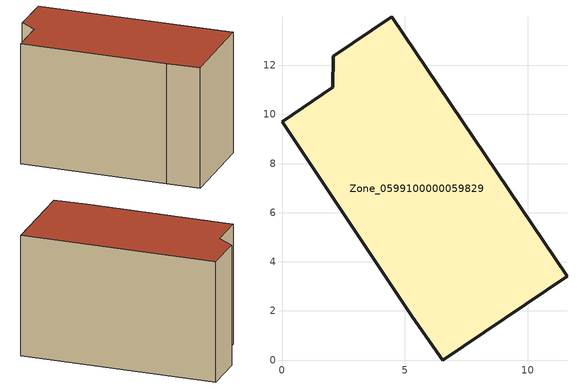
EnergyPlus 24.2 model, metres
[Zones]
Zone_0599100000059829
 floor ground (C_G): 2.07,11.11 2.08,12.38 4.47,13.97 11.61,3.41 6.55,0 5.3,1.76 0,9.71 z0
 wall outside (C_F): 5.3,1.76 6.55,0 11.61,3.41 4.47,13.97 2.08,12.38 2.07,11.11 0,9.71 5.3,1.76 z0:7.98
 roof outside (C_R): 2.07,11.11 0,9.71 5.3,1.76 6.55,0 11.61,3.41 4.47,13.97 2.08,12.38 z7.98
[BUILDING]
Pand.0599100000059829: North Axis=0; Terrain=City; Loads Convergence Tolerance Value=0.04; Temperature Convergence Tolerance Value=0.4; Solar Distribution=FullExterior; Maximum Number of Warmup Days=25; Minimum Number of Warmup Days=1
[Site:Location]
Rotterdam.The.Hague.AP_ZH_NLD Design_Conditions: Latitude=51.96; Longitude=4.45; Time Zone=1; Elevation=-4.5
[SITE:GROUNDTEMPERATURE:BUILDINGSURFACE]
18, 18, 18, 18, 18, 18, 18, 18, 18, 18, 18, 18
[MATERIAL] Thermal Absorptance=0.9; Solar Absorptance=0.7; Visible Absorptance=0.7
Name | Roughness | Thickness | Conductivity | Density | Specific Heat
G.TI.1975-1991 | MediumSmooth | 0.15 | 0.288461 | 540 | 1210
F.TI.1975-1991 | Rough | 0.3 | 0.230769 | 1920 | 840
R.TI.1975-1991 | MediumRough | 0.2 | 0.153846 | 1500 | 1000
[CONSTRUCTION]
C_G: G.TI.1975-1991
C_F: F.TI.1975-1991
C_R: R.TI.1975-1991
[ZONE]
Zone_0599100000059829: Type=1; Multiplier=1; Ceiling Height=Autocalculate; Volume=Autocalculate; Floor Area=autocalculate; Part of Total Floor Area=Yes
[ZONEINFILTRATION:DESIGNFLOWRATE]
Infil_Zone_0599100000059829: Zone or ZoneList or Space or SpaceList=Zone_0599100000059829; Schedule=AlwaysOn; Design Flow Rate Calculation Method=Flow/Area; Flow Rate per Floor Area=0.003; Constant Term Coefficient=1; Temperature Term Coefficient=0; Velocity Term Coefficient=0; Velocity Squared Term Coefficient=0
[HVACTEMPLATE:ZONE:IDEALLOADSAIRSYSTEM]
Zone_0599100000059829: Maximum Heating Supply Air Temperature=50; Minimum Cooling Supply Air Temperature=13; Maximum Heating Supply Air Humidity Ratio=0.0156; Minimum Cooling Supply Air Humidity Ratio=0.0077; Heating Limit=NoLimit; Cooling Limit=NoLimit; Dehumidification Control Type=ConstantSensibleHeatRatio; Cooling Sensible Heat Ratio=0.7; Dehumidification Setpoint=60; Humidification Control Type=None; Humidification Setpoint=30; Outdoor Air Method=None; Outdoor Air Flow Rate per Person=0.00944; Outdoor Air Flow Rate per Zone Floor Area=0; Outdoor Air Flow Rate per Zone=0; Demand Controlled Ventilation Type=None; Outdoor Air Economizer Type=NoEconomizer; Heat Recovery Type=None; Sensible Heat Recovery Effectiveness=0.7; Latent Heat Recovery Effectiveness=0.65
[ZONECONTROL:THERMOSTAT]
ThermostatControl_Zone_0599100000059829: Zone or ZoneList=Zone_0599100000059829; Control Type Schedule=DualSetpointControlType; Control 1=Thermostat_Zone_0599100000059829; Temperature Difference Between Cutout And Setpoint=0
[THERMOSTATSETPOINT:DUALSETPOINT]
Thermostat_Zone_0599100000059829: Heating Setpoint Temperature Schedule=HeatingSetpoint_Zone_0599100000059829; Cooling Setpoint Temperature Schedule=CoolingSetpoint_Zone_0599100000059829
[SCHEDULE:COMPACT]
HeatingSetpoint_Zone_0599100000059829: Through: 12/31, For: AllDays, Until: 24:00, 21
CoolingSetpoint_Zone_0599100000059829: Through: 12/31, For: AllDays, Until: 24:00, 24
DualSetpointControlType: Through: 12/31, For: AllDays, Until: 24:00, 4
AlwaysOn: Through: 12/31, For: AllDays, Until: 24:00, 1
